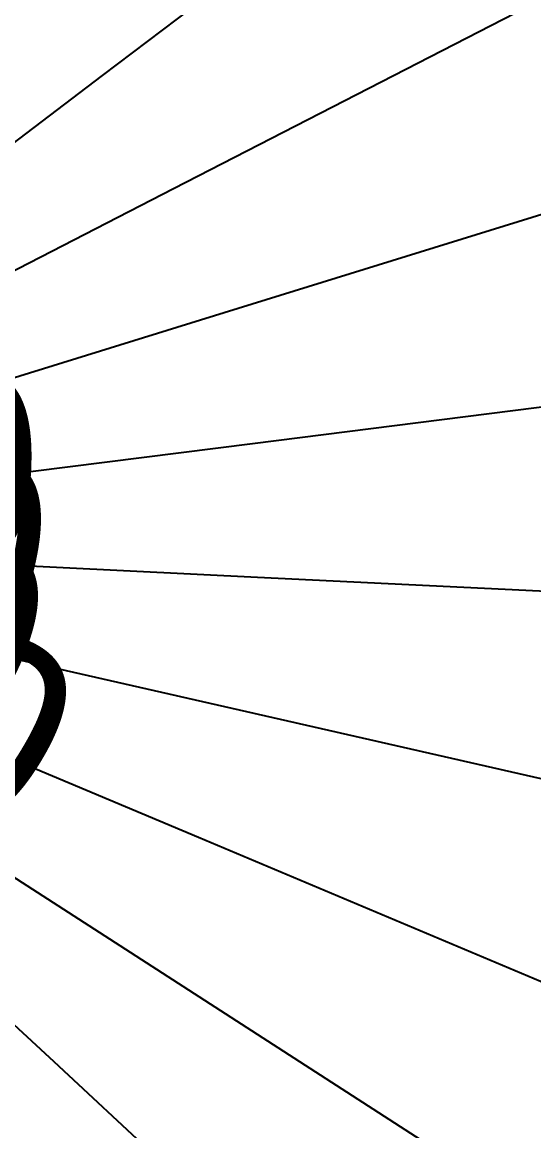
# Model space of a CAD drawing. Extents: x -36224 to 36225, y -38121 to 34420.
# Drawn here: x 154.2 to 302.7, y -227.1 to 94.5 of the extents above; entities that cross this region are included whole.
import ezdxf

# ---------------------------------------------------------------- set-up
doc = ezdxf.new("R2010")
doc.units = 0
for name, color, linetype in [('MERIDIAN_LABELS', 7, 'Continuous'), ('MERIDIANS', 7, 'Continuous'), ('PARALLEL_LABELS', 7, 'Continuous')]:
    doc.layers.add(name, color=color, linetype=linetype)

msp = doc.modelspace()

# ---------------------------------------------------------------- linework, layer by layer
at = {"layer": 'MERIDIANS'}
for p, q in [((266.30084, 146.39037), (177.46007, 78.97842)), ((297.36256, 97.0864), (198.15481, 46.12048)), ((177.46007, 78.97842), (88.71117, 11.63619)), ((198.15481, 46.12048), (99.05412, -4.79043)), ((319.39468, 43.13443), (212.83121, 10.16665)), ((212.83121, 10.16665), (106.38797, -22.76393)), ((331.72604, -13.8279), (221.04256, -27.79138)), ((221.04256, -27.79138), (110.48972, -41.73838)), ((222.53842, -66.60071), (111.23448, -61.13736)), ((333.9798, -72.07081), (222.53842, -66.60071)), ((217.27226, -105.08222), (108.59936, -80.37146)), ((205.40306, -142.06639), (102.66417, -98.85619)), ((326.08508, -129.8248), (217.27226, -105.08222)), ((187.29061, -176.42885), (93.60904, -116.02975)), ((163.48464, -207.12463), (81.70895, -131.37011)), ((308.27944, -185.33442), (205.40306, -142.06639)), ((281.10197, -236.91162), (187.29061, -176.42885)), ((245.37707, -282.98729), (163.48464, -207.12463))]:
    msp.add_line(p, q, dxfattribs=at)

# ---------------------------------------------------------------- texts
at = {"layer": 'MERIDIAN_LABELS'}
for s, rotation, p in [('150,0', 357.18989, (-27.69662, -54.31793)), ('140,0', 347.18953, (-27.03912, -49.52908)), ('130,0', 337.18922, (-25.56018, -44.92725))]:
    msp.add_text(s, height=55.676, rotation=rotation, dxfattribs=at).set_placement(p)
at = {"layer": 'PARALLEL_LABELS'}
msp.add_text('90,0', height=55.676, rotation=328.68903, dxfattribs=at).set_placement((23.72496, -70.23898))

doc.saveas('drawing.dxf')
